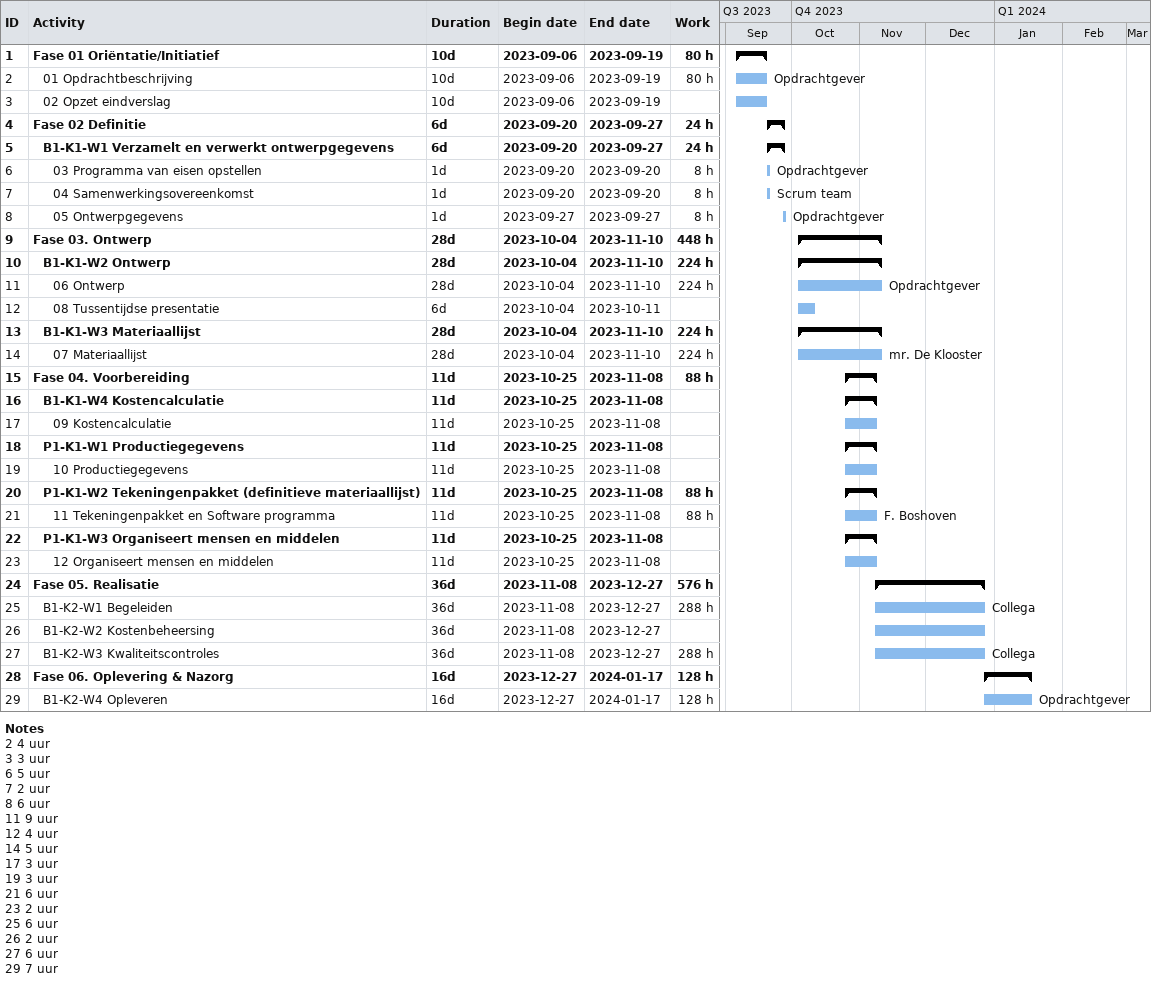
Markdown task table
| ID | Level | Task | Duration | Start | Finish | Resources | Work (h) |
|---|---|---|---|---|---|---|---|
| 1 | 1 | **Fase 01 Oriëntatie/Initiatief** | 10d | 2023-09-06 | 2023-09-19 |  | 80 |
| 2 | 2 | 01 Opdrachtbeschrijving | 10d | 2023-09-06 | 2023-09-19 | Opdrachtgever | 80 |
| 3 | 2 | 02 Opzet eindverslag | 10d | 2023-09-06 | 2023-09-19 |  |  |
| 4 | 1 | **Fase 02 Definitie** | 6d | 2023-09-20 | 2023-09-27 |  | 24 |
| 5 | 2 | **B1-K1-W1 Verzamelt en verwerkt ontwerpgegevens** | 6d | 2023-09-20 | 2023-09-27 |  | 24 |
| 6 | 3 | 03 Programma van eisen opstellen | 1d | 2023-09-20 | 2023-09-20 | Opdrachtgever | 8 |
| 7 | 3 | 04 Samenwerkingsovereenkomst | 1d | 2023-09-20 | 2023-09-20 | Scrum team | 8 |
| 8 | 3 | 05 Ontwerpgegevens | 1d | 2023-09-27 | 2023-09-27 | Opdrachtgever | 8 |
| 9 | 1 | **Fase 03. Ontwerp** | 28d | 2023-10-04 | 2023-11-10 |  | 448 |
| 10 | 2 | **B1-K1-W2 Ontwerp** | 28d | 2023-10-04 | 2023-11-10 |  | 224 |
| 11 | 3 | 06 Ontwerp | 28d | 2023-10-04 | 2023-11-10 | Opdrachtgever | 224 |
| 12 | 3 | 08 Tussentijdse presentatie | 6d | 2023-10-04 | 2023-10-11 |  |  |
| 13 | 2 | **B1-K1-W3 Materiaallijst** | 28d | 2023-10-04 | 2023-11-10 |  | 224 |
| 14 | 3 | 07 Materiaallijst | 28d | 2023-10-04 | 2023-11-10 | mr. De Klooster | 224 |
| 15 | 1 | **Fase 04. Voorbereiding** | 11d | 2023-10-25 | 2023-11-08 |  | 88 |
| 16 | 2 | **B1-K1-W4 Kostencalculatie** | 11d | 2023-10-25 | 2023-11-08 |  |  |
| 17 | 3 | 09 Kostencalculatie | 11d | 2023-10-25 | 2023-11-08 |  |  |
| 18 | 2 | **P1-K1-W1 Productiegegevens** | 11d | 2023-10-25 | 2023-11-08 |  |  |
| 19 | 3 | 10 Productiegegevens | 11d | 2023-10-25 | 2023-11-08 |  |  |
| 20 | 2 | **P1-K1-W2 Tekeningenpakket (definitieve materiaallijst)** | 11d | 2023-10-25 | 2023-11-08 |  | 88 |
| 21 | 3 | 11 Tekeningenpakket en Software programma | 11d | 2023-10-25 | 2023-11-08 | F. Boshoven | 88 |
| 22 | 2 | **P1-K1-W3 Organiseert mensen en middelen** | 11d | 2023-10-25 | 2023-11-08 |  |  |
| 23 | 3 | 12 Organiseert mensen en middelen | 11d | 2023-10-25 | 2023-11-08 |  |  |
| 24 | 1 | **Fase 05. Realisatie** | 36d | 2023-11-08 | 2023-12-27 |  | 576 |
| 25 | 2 | B1-K2-W1 Begeleiden | 36d | 2023-11-08 | 2023-12-27 | Collega | 288 |
| 26 | 2 | B1-K2-W2 Kostenbeheersing | 36d | 2023-11-08 | 2023-12-27 |  |  |
| 27 | 2 | B1-K2-W3 Kwaliteitscontroles | 36d | 2023-11-08 | 2023-12-27 | Collega | 288 |
| 28 | 1 | **Fase 06. Oplevering & Nazorg** | 16d | 2023-12-27 | 2024-01-17 |  | 128 |
| 29 | 2 | B1-K2-W4 Opleveren | 16d | 2023-12-27 | 2024-01-17 | Opdrachtgever | 128 |

Notes
- 2: 4 uur
- 3: 3 uur
- 6: 5 uur
- 7: 2 uur
- 8: 6 uur
- 11: 9 uur
- 12: 4 uur
- 14: 5 uur
- 17: 3 uur
- 19: 3 uur
- 21: 6 uur
- 23: 2 uur
- 25: 6 uur
- 26: 2 uur
- 27: 6 uur
- 29: 7 uur
